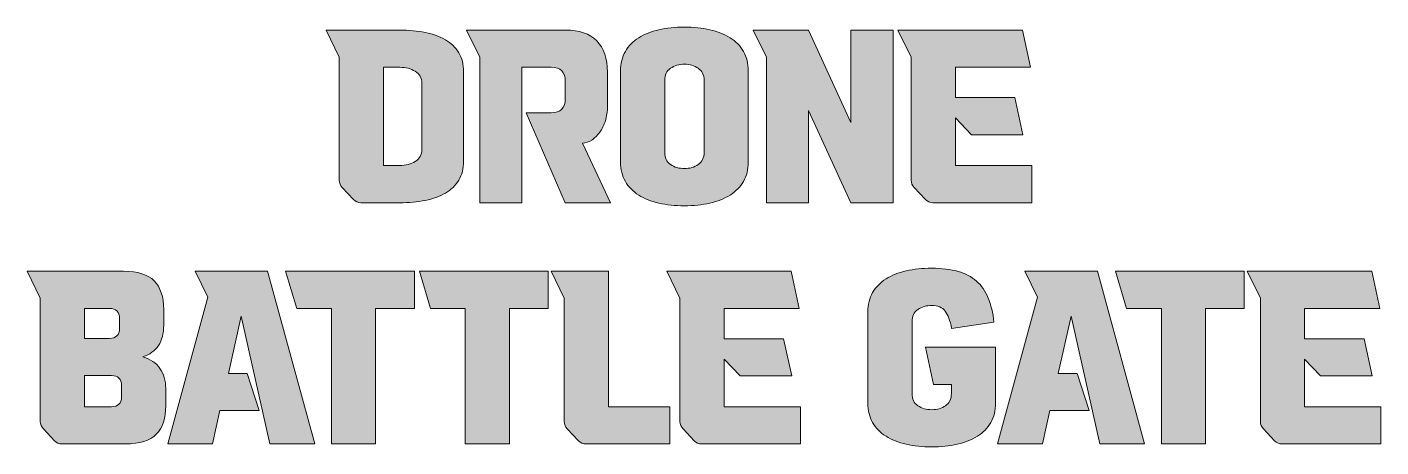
# Model space of a CAD drawing. Header units: millimetres. Extents: x 64.2 to 146.5, y -197.8 to -98.9.
# Drawn here: x 64.2 to 146.5, y -197.8 to -172.3 of the extents above; entities that cross this region are included whole.
import ezdxf

# ---------------------------------------------------------------- set-up
doc = ezdxf.new("R2010")
doc.units = ezdxf.units.MM
doc.header["$MEASUREMENT"] = 0
doc.layers.add('Layer 1', color=7, linetype='Continuous', lineweight=0)

# ---------------------------------------------------------------- blocks, each defined once
blk = doc.blocks.new('Block_1')
at = {"layer": 'Layer 1', "true_color": 0x858a8e, "transparency": 33554687}
h = blk.add_hatch(color=252, dxfattribs=at)
h.dxf.hatch_style = 2
edge = h.paths.add_edge_path()
edge.add_spline(control_points=[(85.862, -174.781), (85.862, -174.781), (85.862, -180.749), (85.862, -180.749), (85.862, -180.749), (86.851, -180.749), (86.851, -180.749), (87.217, -180.749), (87.532, -180.668), (87.797, -180.505), (88.061, -180.342), (88.193, -180.098), (88.193, -179.772), (88.193, -179.772), (88.193, -175.757), (88.193, -175.757), (88.193, -175.432), (88.061, -175.188), (87.797, -175.025), (87.532, -174.863), (87.217, -174.781), (86.851, -174.781), (86.851, -174.781), (85.862, -174.781), (85.862, -174.781)], knot_values=[0, 0, 0, 0, 1, 1, 1, 2, 2, 2, 3, 3, 3, 4, 4, 4, 5, 5, 5, 6, 6, 6, 7, 7, 7, 8, 8, 8, 8], degree=3, periodic=0)
edge = h.paths.add_edge_path()
edge.add_spline(control_points=[(86.851, -172.524), (87.412, -172.524), (87.929, -172.571), (88.401, -172.664), (88.872, -172.758), (89.281, -172.906), (89.627, -173.109), (89.973, -173.313), (90.243, -173.575), (90.439, -173.897), (90.634, -174.218), (90.731, -174.606), (90.731, -175.062), (90.731, -175.062), (90.731, -180.468), (90.731, -180.468), (90.731, -180.924), (90.634, -181.312), (90.439, -181.633), (90.243, -181.955), (89.973, -182.217), (89.627, -182.421), (89.281, -182.624), (88.872, -182.772), (88.401, -182.866), (87.929, -182.959), (87.412, -183.006), (86.851, -183.006), (86.851, -183.006), (84.496, -183.006), (84.496, -183.006), (84.317, -183.006), (84.166, -182.941), (84.044, -182.811), (84.044, -182.811), (83.361, -182.091), (83.361, -182.091), (83.239, -181.961), (83.178, -181.81), (83.178, -181.639), (83.178, -181.639), (83.178, -174.159), (83.178, -174.159), (83.178, -174.159), (82.372, -172.524), (82.372, -172.524), (82.372, -172.524), (86.851, -172.524), (86.851, -172.524)], knot_values=[0, 0, 0, 0, 1, 1, 1, 2, 2, 2, 3, 3, 3, 4, 4, 4, 5, 5, 5, 6, 6, 6, 7, 7, 7, 8, 8, 8, 9, 9, 9, 10, 10, 10, 11, 11, 11, 12, 12, 12, 13, 13, 13, 14, 14, 14, 15, 15, 15, 16, 16, 16, 16], degree=3, periodic=0)
h = blk.add_hatch(color=252, dxfattribs=at)
h.dxf.hatch_style = 2
edge = h.paths.add_edge_path()
edge.add_spline(control_points=[(91.708, -183.006), (91.708, -183.006), (91.708, -174.159), (91.708, -174.159), (91.708, -174.159), (90.902, -172.524), (90.902, -172.524), (90.902, -172.524), (96.906, -172.524), (96.906, -172.524), (97.752, -172.524), (98.391, -172.741), (98.822, -173.176), (99.253, -173.612), (99.469, -174.248), (99.469, -175.086), (99.469, -175.086), (99.469, -177.161), (99.469, -177.161), (99.469, -177.47), (99.426, -177.759), (99.341, -178.027), (99.255, -178.296), (99.141, -178.53), (98.999, -178.729), (98.857, -178.928), (98.694, -179.087), (98.511, -179.205), (98.328, -179.323), (98.139, -179.382), (97.944, -179.382), (97.944, -179.382), (99.652, -183.006), (99.652, -183.006), (99.652, -183.006), (96.906, -183.006), (96.906, -183.006), (96.906, -183.006), (94.527, -177.539), (94.527, -177.539), (94.527, -177.539), (96.052, -177.539), (96.052, -177.539), (96.621, -177.539), (96.906, -177.256), (96.906, -176.689), (96.906, -176.689), (96.906, -175.632), (96.906, -175.632), (96.906, -175.065), (96.621, -174.781), (96.052, -174.781), (96.052, -174.781), (94.27, -174.781), (94.27, -174.781), (94.27, -174.781), (94.27, -183.006), (94.27, -183.006), (94.27, -183.006), (91.708, -183.006), (91.708, -183.006)], knot_values=[0, 0, 0, 0, 1, 1, 1, 2, 2, 2, 3, 3, 3, 4, 4, 4, 5, 5, 5, 6, 6, 6, 7, 7, 7, 8, 8, 8, 9, 9, 9, 10, 10, 10, 11, 11, 11, 12, 12, 12, 13, 13, 13, 14, 14, 14, 15, 15, 15, 16, 16, 16, 17, 17, 17, 18, 18, 18, 19, 19, 19, 20, 20, 20, 20], degree=3, periodic=0)
h = blk.add_hatch(color=252, dxfattribs=at)
h.dxf.hatch_style = 2
edge = h.paths.add_edge_path()
edge.add_spline(control_points=[(102.947, -179.955), (102.947, -180.281), (103.064, -180.525), (103.301, -180.688), (103.536, -180.851), (103.817, -180.932), (104.143, -180.932), (104.468, -180.932), (104.749, -180.851), (104.985, -180.688), (105.221, -180.525), (105.339, -180.281), (105.339, -179.955), (105.339, -179.955), (105.339, -175.574), (105.339, -175.574), (105.339, -175.249), (105.221, -175.005), (104.985, -174.842), (104.749, -174.68), (104.468, -174.598), (104.143, -174.598), (103.817, -174.598), (103.536, -174.68), (103.301, -174.842), (103.064, -175.005), (102.947, -175.249), (102.947, -175.574), (102.947, -175.574), (102.947, -179.955), (102.947, -179.955)], knot_values=[0, 0, 0, 0, 1, 1, 1, 2, 2, 2, 3, 3, 3, 4, 4, 4, 5, 5, 5, 6, 6, 6, 7, 7, 7, 8, 8, 8, 9, 9, 9, 10, 10, 10, 10], degree=3, periodic=0)
edge = h.paths.add_edge_path()
edge.add_spline(control_points=[(100.262, -175.001), (100.262, -174.546), (100.36, -174.151), (100.555, -173.817), (100.75, -173.484), (101.021, -173.207), (101.366, -172.987), (101.712, -172.768), (102.121, -172.605), (102.593, -172.499), (103.064, -172.394), (103.581, -172.341), (104.143, -172.341), (104.704, -172.341), (105.221, -172.394), (105.692, -172.499), (106.164, -172.605), (106.573, -172.768), (106.919, -172.987), (107.265, -173.207), (107.535, -173.484), (107.73, -173.817), (107.926, -174.151), (108.023, -174.546), (108.023, -175.001), (108.023, -175.001), (108.023, -180.529), (108.023, -180.529), (108.023, -180.985), (107.926, -181.379), (107.73, -181.713), (107.535, -182.046), (107.265, -182.323), (106.919, -182.543), (106.573, -182.762), (106.164, -182.925), (105.692, -183.031), (105.221, -183.136), (104.704, -183.189), (104.143, -183.189), (103.581, -183.189), (103.064, -183.136), (102.593, -183.031), (102.121, -182.925), (101.712, -182.762), (101.366, -182.543), (101.021, -182.323), (100.75, -182.046), (100.555, -181.713), (100.36, -181.379), (100.262, -180.985), (100.262, -180.529), (100.262, -180.529), (100.262, -175.001), (100.262, -175.001)], knot_values=[0, 0, 0, 0, 1, 1, 1, 2, 2, 2, 3, 3, 3, 4, 4, 4, 5, 5, 5, 6, 6, 6, 7, 7, 7, 8, 8, 8, 9, 9, 9, 10, 10, 10, 11, 11, 11, 12, 12, 12, 13, 13, 13, 14, 14, 14, 15, 15, 15, 16, 16, 16, 17, 17, 17, 18, 18, 18, 18], degree=3, periodic=0)
h = blk.add_hatch(color=252, dxfattribs=at)
h.dxf.hatch_style = 2
edge = h.paths.add_edge_path()
edge.add_spline(control_points=[(111.684, -177.405), (111.684, -177.405), (111.684, -183.006), (111.684, -183.006), (111.684, -183.006), (109.121, -183.006), (109.121, -183.006), (109.121, -183.006), (109.121, -174.159), (109.121, -174.159), (109.121, -174.159), (108.316, -172.524), (108.316, -172.524), (108.316, -172.524), (111.684, -172.524), (111.684, -172.524), (111.684, -172.524), (114.259, -178.125), (114.259, -178.125), (114.259, -178.125), (114.259, -172.524), (114.259, -172.524), (114.259, -172.524), (116.822, -172.524), (116.822, -172.524), (116.822, -172.524), (116.822, -183.006), (116.822, -183.006), (116.822, -183.006), (114.259, -183.006), (114.259, -183.006), (114.259, -183.006), (111.684, -177.405), (111.684, -177.405)], knot_values=[0, 0, 0, 0, 1, 1, 1, 2, 2, 2, 3, 3, 3, 4, 4, 4, 5, 5, 5, 6, 6, 6, 7, 7, 7, 8, 8, 8, 9, 9, 9, 10, 10, 10, 11, 11, 11, 11], degree=3, periodic=0)
h = blk.add_hatch(color=252, dxfattribs=at)
h.dxf.hatch_style = 2
edge = h.paths.add_edge_path()
edge.add_spline(control_points=[(125.242, -180.749), (125.242, -180.749), (125.242, -183.006), (125.242, -183.006), (125.242, -183.006), (119.238, -183.006), (119.238, -183.006), (119.059, -183.006), (118.909, -182.941), (118.786, -182.811), (118.786, -182.811), (118.103, -182.091), (118.103, -182.091), (117.981, -181.961), (117.92, -181.81), (117.92, -181.639), (117.92, -181.639), (117.92, -174.159), (117.92, -174.159), (117.92, -174.159), (117.115, -172.524), (117.115, -172.524), (117.115, -172.524), (124.681, -172.524), (124.681, -172.524), (124.681, -172.524), (125.169, -174.781), (125.169, -174.781), (125.169, -174.781), (120.605, -174.781), (120.605, -174.781), (120.605, -174.781), (120.605, -176.624), (120.605, -176.624), (120.605, -176.624), (124.217, -176.624), (124.217, -176.624), (124.217, -176.624), (124.705, -178.882), (124.705, -178.882), (124.705, -178.882), (121.581, -178.882), (121.581, -178.882), (121.581, -178.882), (120.605, -177.856), (120.605, -177.856), (120.605, -177.856), (120.605, -180.749), (120.605, -180.749), (120.605, -180.749), (125.242, -180.749), (125.242, -180.749)], knot_values=[0, 0, 0, 0, 1, 1, 1, 2, 2, 2, 3, 3, 3, 4, 4, 4, 5, 5, 5, 6, 6, 6, 7, 7, 7, 8, 8, 8, 9, 9, 9, 10, 10, 10, 11, 11, 11, 12, 12, 12, 13, 13, 13, 14, 14, 14, 15, 15, 15, 16, 16, 16, 17, 17, 17, 17], degree=3, periodic=0)
h = blk.add_hatch(color=252, dxfattribs=at)
h.dxf.hatch_style = 2
edge = h.paths.add_edge_path()
edge.add_spline(control_points=[(69.339, -195.392), (69.746, -195.392), (69.95, -195.189), (69.95, -194.782), (69.95, -194.782), (69.95, -194.111), (69.95, -194.111), (69.95, -193.705), (69.746, -193.501), (69.339, -193.501), (69.339, -193.501), (67.704, -193.501), (67.704, -193.501), (67.704, -193.501), (67.704, -195.392), (67.704, -195.392), (67.704, -195.392), (69.339, -195.392), (69.339, -195.392)], knot_values=[0, 0, 0, 0, 1, 1, 1, 2, 2, 2, 3, 3, 3, 4, 4, 4, 5, 5, 5, 6, 6, 6, 6], degree=3, periodic=0)
edge = h.paths.add_edge_path()
edge.add_spline(control_points=[(67.704, -191.243), (67.704, -191.243), (69.217, -191.243), (69.217, -191.243), (69.624, -191.243), (69.828, -191.04), (69.828, -190.633), (69.828, -190.633), (69.828, -190.035), (69.828, -190.035), (69.828, -189.629), (69.624, -189.425), (69.217, -189.425), (69.217, -189.425), (67.704, -189.425), (67.704, -189.425), (67.704, -189.425), (67.704, -191.243), (67.704, -191.243)], knot_values=[0, 0, 0, 0, 1, 1, 1, 2, 2, 2, 3, 3, 3, 4, 4, 4, 5, 5, 5, 6, 6, 6, 6], degree=3, periodic=0)
edge = h.paths.add_edge_path()
edge.add_spline(control_points=[(72.512, -190.45), (72.512, -190.938), (72.406, -191.345), (72.195, -191.671), (71.983, -191.996), (71.67, -192.228), (71.255, -192.366), (71.711, -192.504), (72.055, -192.738), (72.287, -193.068), (72.518, -193.397), (72.634, -193.806), (72.634, -194.294), (72.634, -194.294), (72.634, -195.332), (72.634, -195.332), (72.634, -196.096), (72.443, -196.674), (72.061, -197.064), (71.678, -197.455), (71.056, -197.65), (70.194, -197.65), (70.194, -197.65), (66.337, -197.65), (66.337, -197.65), (66.158, -197.65), (66.008, -197.585), (65.886, -197.455), (65.886, -197.455), (65.202, -196.735), (65.202, -196.735), (65.08, -196.605), (65.019, -196.454), (65.019, -196.283), (65.019, -196.283), (65.019, -188.803), (65.019, -188.803), (65.019, -188.803), (64.214, -187.167), (64.214, -187.167), (64.214, -187.167), (70.072, -187.167), (70.072, -187.167), (70.934, -187.167), (71.556, -187.363), (71.939, -187.753), (72.321, -188.144), (72.512, -188.721), (72.512, -189.486), (72.512, -189.486), (72.512, -190.45), (72.512, -190.45)], knot_values=[0, 0, 0, 0, 1, 1, 1, 2, 2, 2, 3, 3, 3, 4, 4, 4, 5, 5, 5, 6, 6, 6, 7, 7, 7, 8, 8, 8, 9, 9, 9, 10, 10, 10, 11, 11, 11, 12, 12, 12, 13, 13, 13, 14, 14, 14, 15, 15, 15, 16, 16, 16, 17, 17, 17, 17], degree=3, periodic=0)
h = blk.add_hatch(color=252, dxfattribs=at)
h.dxf.hatch_style = 2
edge = h.paths.add_edge_path()
edge.add_spline(control_points=[(77.223, -189.889), (77.223, -189.889), (76.442, -193.367), (76.442, -193.367), (76.442, -193.367), (77.589, -193.367), (77.589, -193.367), (77.589, -193.367), (78.321, -195.624), (78.321, -195.624), (78.321, -195.624), (75.929, -195.624), (75.929, -195.624), (75.929, -195.624), (75.478, -197.65), (75.478, -197.65), (75.478, -197.65), (72.756, -197.65), (72.756, -197.65), (72.756, -197.65), (75.185, -188.742), (75.185, -188.742), (75.185, -188.742), (74.416, -187.167), (74.416, -187.167), (74.416, -187.167), (78.821, -187.167), (78.821, -187.167), (78.821, -187.167), (81.689, -197.65), (81.689, -197.65), (81.689, -197.65), (78.968, -197.65), (78.968, -197.65), (78.968, -197.65), (77.223, -189.889), (77.223, -189.889)], knot_values=[0, 0, 0, 0, 1, 1, 1, 2, 2, 2, 3, 3, 3, 4, 4, 4, 5, 5, 5, 6, 6, 6, 7, 7, 7, 8, 8, 8, 9, 9, 9, 10, 10, 10, 11, 11, 11, 12, 12, 12, 12], degree=3, periodic=0)
h = blk.add_hatch(color=252, dxfattribs=at)
h.dxf.hatch_style = 2
edge = h.paths.add_edge_path()
edge.add_spline(control_points=[(79.92, -187.167), (79.92, -187.167), (87.742, -187.167), (87.742, -187.167), (87.742, -187.167), (87.742, -189.425), (87.742, -189.425), (87.742, -189.425), (85.387, -189.425), (85.387, -189.425), (85.387, -189.425), (85.387, -197.65), (85.387, -197.65), (85.387, -197.65), (82.702, -197.65), (82.702, -197.65), (82.702, -197.65), (82.702, -189.425), (82.702, -189.425), (82.702, -189.425), (80.591, -189.425), (80.591, -189.425), (80.591, -189.425), (79.92, -187.167), (79.92, -187.167)], knot_values=[0, 0, 0, 0, 1, 1, 1, 2, 2, 2, 3, 3, 3, 4, 4, 4, 5, 5, 5, 6, 6, 6, 7, 7, 7, 8, 8, 8, 8], degree=3, periodic=0)
h = blk.add_hatch(color=252, dxfattribs=at)
h.dxf.hatch_style = 2
edge = h.paths.add_edge_path()
edge.add_spline(control_points=[(88.047, -187.167), (88.047, -187.167), (95.869, -187.167), (95.869, -187.167), (95.869, -187.167), (95.869, -189.425), (95.869, -189.425), (95.869, -189.425), (93.514, -189.425), (93.514, -189.425), (93.514, -189.425), (93.514, -197.65), (93.514, -197.65), (93.514, -197.65), (90.829, -197.65), (90.829, -197.65), (90.829, -197.65), (90.829, -189.425), (90.829, -189.425), (90.829, -189.425), (88.718, -189.425), (88.718, -189.425), (88.718, -189.425), (88.047, -187.167), (88.047, -187.167)], knot_values=[0, 0, 0, 0, 1, 1, 1, 2, 2, 2, 3, 3, 3, 4, 4, 4, 5, 5, 5, 6, 6, 6, 7, 7, 7, 8, 8, 8, 8], degree=3, periodic=0)
h = blk.add_hatch(color=252, dxfattribs=at)
h.dxf.hatch_style = 2
edge = h.paths.add_edge_path()
edge.add_spline(control_points=[(103.264, -197.65), (103.264, -197.65), (98.163, -197.65), (98.163, -197.65), (97.984, -197.65), (97.834, -197.585), (97.712, -197.455), (97.712, -197.455), (97.029, -196.735), (97.029, -196.735), (96.907, -196.605), (96.845, -196.454), (96.845, -196.283), (96.845, -196.283), (96.845, -188.803), (96.845, -188.803), (96.845, -188.803), (96.04, -187.167), (96.04, -187.167), (96.04, -187.167), (99.53, -187.167), (99.53, -187.167), (99.53, -187.167), (99.53, -195.392), (99.53, -195.392), (99.53, -195.392), (103.264, -195.392), (103.264, -195.392), (103.264, -195.392), (103.264, -197.65), (103.264, -197.65)], knot_values=[0, 0, 0, 0, 1, 1, 1, 2, 2, 2, 3, 3, 3, 4, 4, 4, 5, 5, 5, 6, 6, 6, 7, 7, 7, 8, 8, 8, 9, 9, 9, 10, 10, 10, 10], degree=3, periodic=0)
h = blk.add_hatch(color=252, dxfattribs=at)
h.dxf.hatch_style = 2
edge = h.paths.add_edge_path()
edge.add_spline(control_points=[(111.196, -195.392), (111.196, -195.392), (111.196, -197.65), (111.196, -197.65), (111.196, -197.65), (105.192, -197.65), (105.192, -197.65), (105.013, -197.65), (104.863, -197.585), (104.741, -197.455), (104.741, -197.455), (104.057, -196.735), (104.057, -196.735), (103.935, -196.605), (103.874, -196.454), (103.874, -196.283), (103.874, -196.283), (103.874, -188.803), (103.874, -188.803), (103.874, -188.803), (103.069, -187.167), (103.069, -187.167), (103.069, -187.167), (110.635, -187.167), (110.635, -187.167), (110.635, -187.167), (111.123, -189.425), (111.123, -189.425), (111.123, -189.425), (106.559, -189.425), (106.559, -189.425), (106.559, -189.425), (106.559, -191.268), (106.559, -191.268), (106.559, -191.268), (110.171, -191.268), (110.171, -191.268), (110.171, -191.268), (110.659, -193.525), (110.659, -193.525), (110.659, -193.525), (107.535, -193.525), (107.535, -193.525), (107.535, -193.525), (106.559, -192.5), (106.559, -192.5), (106.559, -192.5), (106.559, -195.392), (106.559, -195.392), (106.559, -195.392), (111.196, -195.392), (111.196, -195.392)], knot_values=[0, 0, 0, 0, 1, 1, 1, 2, 2, 2, 3, 3, 3, 4, 4, 4, 5, 5, 5, 6, 6, 6, 7, 7, 7, 8, 8, 8, 9, 9, 9, 10, 10, 10, 11, 11, 11, 12, 12, 12, 13, 13, 13, 14, 14, 14, 15, 15, 15, 16, 16, 16, 17, 17, 17, 17], degree=3, periodic=0)
h = blk.add_hatch(color=252, dxfattribs=at)
h.dxf.hatch_style = 2
edge = h.paths.add_edge_path()
edge.add_spline(control_points=[(123.046, -191.78), (123.046, -191.78), (123.046, -195.173), (123.046, -195.173), (123.046, -195.629), (122.948, -196.023), (122.752, -196.357), (122.557, -196.69), (122.287, -196.967), (121.941, -197.186), (121.595, -197.406), (121.186, -197.569), (120.715, -197.675), (120.243, -197.78), (119.726, -197.833), (119.165, -197.833), (118.604, -197.833), (118.087, -197.78), (117.615, -197.675), (117.143, -197.569), (116.734, -197.406), (116.389, -197.186), (116.043, -196.967), (115.772, -196.69), (115.577, -196.357), (115.382, -196.023), (115.284, -195.629), (115.284, -195.173), (115.284, -195.173), (115.284, -189.645), (115.284, -189.645), (115.284, -189.189), (115.382, -188.795), (115.577, -188.461), (115.772, -188.128), (116.043, -187.851), (116.389, -187.631), (116.734, -187.412), (117.143, -187.249), (117.615, -187.143), (118.087, -187.037), (118.604, -186.984), (119.165, -186.984), (119.783, -186.984), (120.316, -187.048), (120.763, -187.174), (121.211, -187.3), (121.585, -187.497), (121.886, -187.765), (122.187, -188.034), (122.423, -188.376), (122.594, -188.791), (122.765, -189.205), (122.883, -189.698), (122.948, -190.267), (122.948, -190.267), (120.373, -190.633), (120.373, -190.633), (120.283, -190.169), (120.153, -189.822), (119.983, -189.59), (119.812, -189.358), (119.539, -189.242), (119.165, -189.242), (118.839, -189.242), (118.559, -189.324), (118.323, -189.486), (118.087, -189.649), (117.969, -189.893), (117.969, -190.218), (117.969, -190.218), (117.969, -194.599), (117.969, -194.599), (117.969, -194.925), (118.087, -195.169), (118.323, -195.332), (118.559, -195.494), (118.839, -195.575), (119.165, -195.575), (119.49, -195.575), (119.771, -195.494), (120.007, -195.332), (120.243, -195.169), (120.361, -194.925), (120.361, -194.599), (120.361, -194.599), (120.361, -194.038), (120.361, -194.038), (120.361, -194.038), (119.275, -194.038), (119.275, -194.038), (119.275, -194.038), (118.787, -191.78), (118.787, -191.78), (118.787, -191.78), (123.046, -191.78), (123.046, -191.78)], knot_values=[0, 0, 0, 0, 1, 1, 1, 2, 2, 2, 3, 3, 3, 4, 4, 4, 5, 5, 5, 6, 6, 6, 7, 7, 7, 8, 8, 8, 9, 9, 9, 10, 10, 10, 11, 11, 11, 12, 12, 12, 13, 13, 13, 14, 14, 14, 15, 15, 15, 16, 16, 16, 17, 17, 17, 18, 18, 18, 19, 19, 19, 20, 20, 20, 21, 21, 21, 22, 22, 22, 23, 23, 23, 24, 24, 24, 25, 25, 25, 26, 26, 26, 27, 27, 27, 28, 28, 28, 29, 29, 29, 30, 30, 30, 31, 31, 31, 32, 32, 32, 32], degree=3, periodic=0)
h = blk.add_hatch(color=252, dxfattribs=at)
h.dxf.hatch_style = 2
edge = h.paths.add_edge_path()
edge.add_spline(control_points=[(127.634, -189.889), (127.634, -189.889), (126.853, -193.367), (126.853, -193.367), (126.853, -193.367), (128, -193.367), (128, -193.367), (128, -193.367), (128.732, -195.624), (128.732, -195.624), (128.732, -195.624), (126.34, -195.624), (126.34, -195.624), (126.34, -195.624), (125.889, -197.65), (125.889, -197.65), (125.889, -197.65), (123.167, -197.65), (123.167, -197.65), (123.167, -197.65), (125.596, -188.742), (125.596, -188.742), (125.596, -188.742), (124.827, -187.167), (124.827, -187.167), (124.827, -187.167), (129.232, -187.167), (129.232, -187.167), (129.232, -187.167), (132.1, -197.65), (132.1, -197.65), (132.1, -197.65), (129.379, -197.65), (129.379, -197.65), (129.379, -197.65), (127.634, -189.889), (127.634, -189.889)], knot_values=[0, 0, 0, 0, 1, 1, 1, 2, 2, 2, 3, 3, 3, 4, 4, 4, 5, 5, 5, 6, 6, 6, 7, 7, 7, 8, 8, 8, 9, 9, 9, 10, 10, 10, 11, 11, 11, 12, 12, 12, 12], degree=3, periodic=0)
h = blk.add_hatch(color=252, dxfattribs=at)
h.dxf.hatch_style = 2
edge = h.paths.add_edge_path()
edge.add_spline(control_points=[(130.331, -187.167), (130.331, -187.167), (138.153, -187.167), (138.153, -187.167), (138.153, -187.167), (138.153, -189.425), (138.153, -189.425), (138.153, -189.425), (135.798, -189.425), (135.798, -189.425), (135.798, -189.425), (135.798, -197.65), (135.798, -197.65), (135.798, -197.65), (133.113, -197.65), (133.113, -197.65), (133.113, -197.65), (133.113, -189.425), (133.113, -189.425), (133.113, -189.425), (131.002, -189.425), (131.002, -189.425), (131.002, -189.425), (130.331, -187.167), (130.331, -187.167)], knot_values=[0, 0, 0, 0, 1, 1, 1, 2, 2, 2, 3, 3, 3, 4, 4, 4, 5, 5, 5, 6, 6, 6, 7, 7, 7, 8, 8, 8, 8], degree=3, periodic=0)
h = blk.add_hatch(color=252, dxfattribs=at)
h.dxf.hatch_style = 2
edge = h.paths.add_edge_path()
edge.add_spline(control_points=[(146.451, -195.392), (146.451, -195.392), (146.451, -197.65), (146.451, -197.65), (146.451, -197.65), (140.447, -197.65), (140.447, -197.65), (140.268, -197.65), (140.118, -197.585), (139.996, -197.455), (139.996, -197.455), (139.312, -196.735), (139.312, -196.735), (139.19, -196.605), (139.129, -196.454), (139.129, -196.283), (139.129, -196.283), (139.129, -188.803), (139.129, -188.803), (139.129, -188.803), (138.324, -187.167), (138.324, -187.167), (138.324, -187.167), (145.89, -187.167), (145.89, -187.167), (145.89, -187.167), (146.378, -189.425), (146.378, -189.425), (146.378, -189.425), (141.814, -189.425), (141.814, -189.425), (141.814, -189.425), (141.814, -191.268), (141.814, -191.268), (141.814, -191.268), (145.426, -191.268), (145.426, -191.268), (145.426, -191.268), (145.914, -193.525), (145.914, -193.525), (145.914, -193.525), (142.79, -193.525), (142.79, -193.525), (142.79, -193.525), (141.814, -192.5), (141.814, -192.5), (141.814, -192.5), (141.814, -195.392), (141.814, -195.392), (141.814, -195.392), (146.451, -195.392), (146.451, -195.392)], knot_values=[0, 0, 0, 0, 1, 1, 1, 2, 2, 2, 3, 3, 3, 4, 4, 4, 5, 5, 5, 6, 6, 6, 7, 7, 7, 8, 8, 8, 9, 9, 9, 10, 10, 10, 11, 11, 11, 12, 12, 12, 13, 13, 13, 14, 14, 14, 15, 15, 15, 16, 16, 16, 17, 17, 17, 17], degree=3, periodic=0)
at = {"layer": 'Layer 1'}
for points, knots in [([(86.851, -172.524), (87.412, -172.524), (87.929, -172.571), (88.401, -172.664), (88.872, -172.758), (89.281, -172.906), (89.627, -173.109), (89.973, -173.313), (90.243, -173.575), (90.439, -173.897), (90.634, -174.218), (90.731, -174.606), (90.731, -175.062), (90.731, -175.062), (90.731, -180.468), (90.731, -180.468), (90.731, -180.924), (90.634, -181.312), (90.439, -181.633), (90.243, -181.955), (89.973, -182.217), (89.627, -182.421), (89.281, -182.624), (88.872, -182.772), (88.401, -182.866), (87.929, -182.959), (87.412, -183.006), (86.851, -183.006), (86.851, -183.006), (84.496, -183.006), (84.496, -183.006), (84.317, -183.006), (84.166, -182.941), (84.044, -182.811), (84.044, -182.811), (83.361, -182.091), (83.361, -182.091), (83.239, -181.961), (83.178, -181.81), (83.178, -181.639), (83.178, -181.639), (83.178, -174.159), (83.178, -174.159), (83.178, -174.159), (82.372, -172.524), (82.372, -172.524), (82.372, -172.524), (86.851, -172.524), (86.851, -172.524)], [0, 0, 0, 0, 1, 1, 1, 2, 2, 2, 3, 3, 3, 4, 4, 4, 5, 5, 5, 6, 6, 6, 7, 7, 7, 8, 8, 8, 9, 9, 9, 10, 10, 10, 11, 11, 11, 12, 12, 12, 13, 13, 13, 14, 14, 14, 15, 15, 15, 16, 16, 16, 16]), ([(91.708, -183.006), (91.708, -183.006), (91.708, -174.159), (91.708, -174.159), (91.708, -174.159), (90.902, -172.524), (90.902, -172.524), (90.902, -172.524), (96.906, -172.524), (96.906, -172.524), (97.752, -172.524), (98.391, -172.741), (98.822, -173.176), (99.253, -173.612), (99.469, -174.248), (99.469, -175.086), (99.469, -175.086), (99.469, -177.161), (99.469, -177.161), (99.469, -177.47), (99.426, -177.759), (99.341, -178.027), (99.255, -178.296), (99.141, -178.53), (98.999, -178.729), (98.857, -178.928), (98.694, -179.087), (98.511, -179.205), (98.328, -179.323), (98.139, -179.382), (97.944, -179.382), (97.944, -179.382), (99.652, -183.006), (99.652, -183.006), (99.652, -183.006), (96.906, -183.006), (96.906, -183.006), (96.906, -183.006), (94.527, -177.539), (94.527, -177.539), (94.527, -177.539), (96.052, -177.539), (96.052, -177.539), (96.621, -177.539), (96.906, -177.256), (96.906, -176.689), (96.906, -176.689), (96.906, -175.632), (96.906, -175.632), (96.906, -175.065), (96.621, -174.781), (96.052, -174.781), (96.052, -174.781), (94.27, -174.781), (94.27, -174.781), (94.27, -174.781), (94.27, -183.006), (94.27, -183.006), (94.27, -183.006), (91.708, -183.006), (91.708, -183.006)], [0, 0, 0, 0, 1, 1, 1, 2, 2, 2, 3, 3, 3, 4, 4, 4, 5, 5, 5, 6, 6, 6, 7, 7, 7, 8, 8, 8, 9, 9, 9, 10, 10, 10, 11, 11, 11, 12, 12, 12, 13, 13, 13, 14, 14, 14, 15, 15, 15, 16, 16, 16, 17, 17, 17, 18, 18, 18, 19, 19, 19, 20, 20, 20, 20]), ([(100.262, -175.001), (100.262, -174.546), (100.36, -174.151), (100.555, -173.817), (100.75, -173.484), (101.021, -173.207), (101.366, -172.987), (101.712, -172.768), (102.121, -172.605), (102.593, -172.499), (103.064, -172.394), (103.581, -172.341), (104.143, -172.341), (104.704, -172.341), (105.221, -172.394), (105.692, -172.499), (106.164, -172.605), (106.573, -172.768), (106.919, -172.987), (107.265, -173.207), (107.535, -173.484), (107.73, -173.817), (107.926, -174.151), (108.023, -174.546), (108.023, -175.001), (108.023, -175.001), (108.023, -180.529), (108.023, -180.529), (108.023, -180.985), (107.926, -181.379), (107.73, -181.713), (107.535, -182.046), (107.265, -182.323), (106.919, -182.543), (106.573, -182.762), (106.164, -182.925), (105.692, -183.031), (105.221, -183.136), (104.704, -183.189), (104.143, -183.189), (103.581, -183.189), (103.064, -183.136), (102.593, -183.031), (102.121, -182.925), (101.712, -182.762), (101.366, -182.543), (101.021, -182.323), (100.75, -182.046), (100.555, -181.713), (100.36, -181.379), (100.262, -180.985), (100.262, -180.529), (100.262, -180.529), (100.262, -175.001), (100.262, -175.001)], [0, 0, 0, 0, 1, 1, 1, 2, 2, 2, 3, 3, 3, 4, 4, 4, 5, 5, 5, 6, 6, 6, 7, 7, 7, 8, 8, 8, 9, 9, 9, 10, 10, 10, 11, 11, 11, 12, 12, 12, 13, 13, 13, 14, 14, 14, 15, 15, 15, 16, 16, 16, 17, 17, 17, 18, 18, 18, 18]), ([(111.684, -177.405), (111.684, -177.405), (111.684, -183.006), (111.684, -183.006), (111.684, -183.006), (109.121, -183.006), (109.121, -183.006), (109.121, -183.006), (109.121, -174.159), (109.121, -174.159), (109.121, -174.159), (108.316, -172.524), (108.316, -172.524), (108.316, -172.524), (111.684, -172.524), (111.684, -172.524), (111.684, -172.524), (114.259, -178.125), (114.259, -178.125), (114.259, -178.125), (114.259, -172.524), (114.259, -172.524), (114.259, -172.524), (116.822, -172.524), (116.822, -172.524), (116.822, -172.524), (116.822, -183.006), (116.822, -183.006), (116.822, -183.006), (114.259, -183.006), (114.259, -183.006), (114.259, -183.006), (111.684, -177.405), (111.684, -177.405)], [0, 0, 0, 0, 1, 1, 1, 2, 2, 2, 3, 3, 3, 4, 4, 4, 5, 5, 5, 6, 6, 6, 7, 7, 7, 8, 8, 8, 9, 9, 9, 10, 10, 10, 11, 11, 11, 11]), ([(125.242, -180.749), (125.242, -180.749), (125.242, -183.006), (125.242, -183.006), (125.242, -183.006), (119.238, -183.006), (119.238, -183.006), (119.059, -183.006), (118.909, -182.941), (118.786, -182.811), (118.786, -182.811), (118.103, -182.091), (118.103, -182.091), (117.981, -181.961), (117.92, -181.81), (117.92, -181.639), (117.92, -181.639), (117.92, -174.159), (117.92, -174.159), (117.92, -174.159), (117.115, -172.524), (117.115, -172.524), (117.115, -172.524), (124.681, -172.524), (124.681, -172.524), (124.681, -172.524), (125.169, -174.781), (125.169, -174.781), (125.169, -174.781), (120.605, -174.781), (120.605, -174.781), (120.605, -174.781), (120.605, -176.624), (120.605, -176.624), (120.605, -176.624), (124.217, -176.624), (124.217, -176.624), (124.217, -176.624), (124.705, -178.882), (124.705, -178.882), (124.705, -178.882), (121.581, -178.882), (121.581, -178.882), (121.581, -178.882), (120.605, -177.856), (120.605, -177.856), (120.605, -177.856), (120.605, -180.749), (120.605, -180.749), (120.605, -180.749), (125.242, -180.749), (125.242, -180.749)], [0, 0, 0, 0, 1, 1, 1, 2, 2, 2, 3, 3, 3, 4, 4, 4, 5, 5, 5, 6, 6, 6, 7, 7, 7, 8, 8, 8, 9, 9, 9, 10, 10, 10, 11, 11, 11, 12, 12, 12, 13, 13, 13, 14, 14, 14, 15, 15, 15, 16, 16, 16, 17, 17, 17, 17]), ([(85.862, -174.781), (85.862, -174.781), (85.862, -180.749), (85.862, -180.749), (85.862, -180.749), (86.851, -180.749), (86.851, -180.749), (87.217, -180.749), (87.532, -180.668), (87.797, -180.505), (88.061, -180.342), (88.193, -180.098), (88.193, -179.772), (88.193, -179.772), (88.193, -175.757), (88.193, -175.757), (88.193, -175.432), (88.061, -175.188), (87.797, -175.025), (87.532, -174.863), (87.217, -174.781), (86.851, -174.781), (86.851, -174.781), (85.862, -174.781), (85.862, -174.781)], [0, 0, 0, 0, 1, 1, 1, 2, 2, 2, 3, 3, 3, 4, 4, 4, 5, 5, 5, 6, 6, 6, 7, 7, 7, 8, 8, 8, 8]), ([(102.947, -179.955), (102.947, -180.281), (103.064, -180.525), (103.301, -180.688), (103.536, -180.851), (103.817, -180.932), (104.143, -180.932), (104.468, -180.932), (104.749, -180.851), (104.985, -180.688), (105.221, -180.525), (105.339, -180.281), (105.339, -179.955), (105.339, -179.955), (105.339, -175.574), (105.339, -175.574), (105.339, -175.249), (105.221, -175.005), (104.985, -174.842), (104.749, -174.68), (104.468, -174.598), (104.143, -174.598), (103.817, -174.598), (103.536, -174.68), (103.301, -174.842), (103.064, -175.005), (102.947, -175.249), (102.947, -175.574), (102.947, -175.574), (102.947, -179.955), (102.947, -179.955)], [0, 0, 0, 0, 1, 1, 1, 2, 2, 2, 3, 3, 3, 4, 4, 4, 5, 5, 5, 6, 6, 6, 7, 7, 7, 8, 8, 8, 9, 9, 9, 10, 10, 10, 10]), ([(72.512, -190.45), (72.512, -190.938), (72.406, -191.345), (72.195, -191.671), (71.983, -191.996), (71.67, -192.228), (71.255, -192.366), (71.711, -192.504), (72.055, -192.738), (72.287, -193.068), (72.518, -193.397), (72.634, -193.806), (72.634, -194.294), (72.634, -194.294), (72.634, -195.332), (72.634, -195.332), (72.634, -196.096), (72.443, -196.674), (72.061, -197.064), (71.678, -197.455), (71.056, -197.65), (70.194, -197.65), (70.194, -197.65), (66.337, -197.65), (66.337, -197.65), (66.158, -197.65), (66.008, -197.585), (65.886, -197.455), (65.886, -197.455), (65.202, -196.735), (65.202, -196.735), (65.08, -196.605), (65.019, -196.454), (65.019, -196.283), (65.019, -196.283), (65.019, -188.803), (65.019, -188.803), (65.019, -188.803), (64.214, -187.167), (64.214, -187.167), (64.214, -187.167), (70.072, -187.167), (70.072, -187.167), (70.934, -187.167), (71.556, -187.363), (71.939, -187.753), (72.321, -188.144), (72.512, -188.721), (72.512, -189.486), (72.512, -189.486), (72.512, -190.45), (72.512, -190.45)], [0, 0, 0, 0, 1, 1, 1, 2, 2, 2, 3, 3, 3, 4, 4, 4, 5, 5, 5, 6, 6, 6, 7, 7, 7, 8, 8, 8, 9, 9, 9, 10, 10, 10, 11, 11, 11, 12, 12, 12, 13, 13, 13, 14, 14, 14, 15, 15, 15, 16, 16, 16, 17, 17, 17, 17]), ([(77.223, -189.889), (77.223, -189.889), (76.442, -193.367), (76.442, -193.367), (76.442, -193.367), (77.589, -193.367), (77.589, -193.367), (77.589, -193.367), (78.321, -195.624), (78.321, -195.624), (78.321, -195.624), (75.929, -195.624), (75.929, -195.624), (75.929, -195.624), (75.478, -197.65), (75.478, -197.65), (75.478, -197.65), (72.756, -197.65), (72.756, -197.65), (72.756, -197.65), (75.185, -188.742), (75.185, -188.742), (75.185, -188.742), (74.416, -187.167), (74.416, -187.167), (74.416, -187.167), (78.821, -187.167), (78.821, -187.167), (78.821, -187.167), (81.689, -197.65), (81.689, -197.65), (81.689, -197.65), (78.968, -197.65), (78.968, -197.65), (78.968, -197.65), (77.223, -189.889), (77.223, -189.889)], [0, 0, 0, 0, 1, 1, 1, 2, 2, 2, 3, 3, 3, 4, 4, 4, 5, 5, 5, 6, 6, 6, 7, 7, 7, 8, 8, 8, 9, 9, 9, 10, 10, 10, 11, 11, 11, 12, 12, 12, 12]), ([(79.92, -187.167), (79.92, -187.167), (87.742, -187.167), (87.742, -187.167), (87.742, -187.167), (87.742, -189.425), (87.742, -189.425), (87.742, -189.425), (85.387, -189.425), (85.387, -189.425), (85.387, -189.425), (85.387, -197.65), (85.387, -197.65), (85.387, -197.65), (82.702, -197.65), (82.702, -197.65), (82.702, -197.65), (82.702, -189.425), (82.702, -189.425), (82.702, -189.425), (80.591, -189.425), (80.591, -189.425), (80.591, -189.425), (79.92, -187.167), (79.92, -187.167)], [0, 0, 0, 0, 1, 1, 1, 2, 2, 2, 3, 3, 3, 4, 4, 4, 5, 5, 5, 6, 6, 6, 7, 7, 7, 8, 8, 8, 8]), ([(88.047, -187.167), (88.047, -187.167), (95.869, -187.167), (95.869, -187.167), (95.869, -187.167), (95.869, -189.425), (95.869, -189.425), (95.869, -189.425), (93.514, -189.425), (93.514, -189.425), (93.514, -189.425), (93.514, -197.65), (93.514, -197.65), (93.514, -197.65), (90.829, -197.65), (90.829, -197.65), (90.829, -197.65), (90.829, -189.425), (90.829, -189.425), (90.829, -189.425), (88.718, -189.425), (88.718, -189.425), (88.718, -189.425), (88.047, -187.167), (88.047, -187.167)], [0, 0, 0, 0, 1, 1, 1, 2, 2, 2, 3, 3, 3, 4, 4, 4, 5, 5, 5, 6, 6, 6, 7, 7, 7, 8, 8, 8, 8]), ([(103.264, -197.65), (103.264, -197.65), (98.163, -197.65), (98.163, -197.65), (97.984, -197.65), (97.834, -197.585), (97.712, -197.455), (97.712, -197.455), (97.029, -196.735), (97.029, -196.735), (96.907, -196.605), (96.845, -196.454), (96.845, -196.283), (96.845, -196.283), (96.845, -188.803), (96.845, -188.803), (96.845, -188.803), (96.04, -187.167), (96.04, -187.167), (96.04, -187.167), (99.53, -187.167), (99.53, -187.167), (99.53, -187.167), (99.53, -195.392), (99.53, -195.392), (99.53, -195.392), (103.264, -195.392), (103.264, -195.392), (103.264, -195.392), (103.264, -197.65), (103.264, -197.65)], [0, 0, 0, 0, 1, 1, 1, 2, 2, 2, 3, 3, 3, 4, 4, 4, 5, 5, 5, 6, 6, 6, 7, 7, 7, 8, 8, 8, 9, 9, 9, 10, 10, 10, 10]), ([(111.196, -195.392), (111.196, -195.392), (111.196, -197.65), (111.196, -197.65), (111.196, -197.65), (105.192, -197.65), (105.192, -197.65), (105.013, -197.65), (104.863, -197.585), (104.741, -197.455), (104.741, -197.455), (104.057, -196.735), (104.057, -196.735), (103.935, -196.605), (103.874, -196.454), (103.874, -196.283), (103.874, -196.283), (103.874, -188.803), (103.874, -188.803), (103.874, -188.803), (103.069, -187.167), (103.069, -187.167), (103.069, -187.167), (110.635, -187.167), (110.635, -187.167), (110.635, -187.167), (111.123, -189.425), (111.123, -189.425), (111.123, -189.425), (106.559, -189.425), (106.559, -189.425), (106.559, -189.425), (106.559, -191.268), (106.559, -191.268), (106.559, -191.268), (110.171, -191.268), (110.171, -191.268), (110.171, -191.268), (110.659, -193.525), (110.659, -193.525), (110.659, -193.525), (107.535, -193.525), (107.535, -193.525), (107.535, -193.525), (106.559, -192.5), (106.559, -192.5), (106.559, -192.5), (106.559, -195.392), (106.559, -195.392), (106.559, -195.392), (111.196, -195.392), (111.196, -195.392)], [0, 0, 0, 0, 1, 1, 1, 2, 2, 2, 3, 3, 3, 4, 4, 4, 5, 5, 5, 6, 6, 6, 7, 7, 7, 8, 8, 8, 9, 9, 9, 10, 10, 10, 11, 11, 11, 12, 12, 12, 13, 13, 13, 14, 14, 14, 15, 15, 15, 16, 16, 16, 17, 17, 17, 17]), ([(123.046, -191.78), (123.046, -191.78), (123.046, -195.173), (123.046, -195.173), (123.046, -195.629), (122.948, -196.023), (122.752, -196.357), (122.557, -196.69), (122.287, -196.967), (121.941, -197.186), (121.595, -197.406), (121.186, -197.569), (120.715, -197.675), (120.243, -197.78), (119.726, -197.833), (119.165, -197.833), (118.604, -197.833), (118.087, -197.78), (117.615, -197.675), (117.143, -197.569), (116.734, -197.406), (116.389, -197.186), (116.043, -196.967), (115.772, -196.69), (115.577, -196.357), (115.382, -196.023), (115.284, -195.629), (115.284, -195.173), (115.284, -195.173), (115.284, -189.645), (115.284, -189.645), (115.284, -189.189), (115.382, -188.795), (115.577, -188.461), (115.772, -188.128), (116.043, -187.851), (116.389, -187.631), (116.734, -187.412), (117.143, -187.249), (117.615, -187.143), (118.087, -187.037), (118.604, -186.984), (119.165, -186.984), (119.783, -186.984), (120.316, -187.048), (120.763, -187.174), (121.211, -187.3), (121.585, -187.497), (121.886, -187.765), (122.187, -188.034), (122.423, -188.376), (122.594, -188.791), (122.765, -189.205), (122.883, -189.698), (122.948, -190.267), (122.948, -190.267), (120.373, -190.633), (120.373, -190.633), (120.283, -190.169), (120.153, -189.822), (119.983, -189.59), (119.812, -189.358), (119.539, -189.242), (119.165, -189.242), (118.839, -189.242), (118.559, -189.324), (118.323, -189.486), (118.087, -189.649), (117.969, -189.893), (117.969, -190.218), (117.969, -190.218), (117.969, -194.599), (117.969, -194.599), (117.969, -194.925), (118.087, -195.169), (118.323, -195.332), (118.559, -195.494), (118.839, -195.575), (119.165, -195.575), (119.49, -195.575), (119.771, -195.494), (120.007, -195.332), (120.243, -195.169), (120.361, -194.925), (120.361, -194.599), (120.361, -194.599), (120.361, -194.038), (120.361, -194.038), (120.361, -194.038), (119.275, -194.038), (119.275, -194.038), (119.275, -194.038), (118.787, -191.78), (118.787, -191.78), (118.787, -191.78), (123.046, -191.78), (123.046, -191.78)], [0, 0, 0, 0, 1, 1, 1, 2, 2, 2, 3, 3, 3, 4, 4, 4, 5, 5, 5, 6, 6, 6, 7, 7, 7, 8, 8, 8, 9, 9, 9, 10, 10, 10, 11, 11, 11, 12, 12, 12, 13, 13, 13, 14, 14, 14, 15, 15, 15, 16, 16, 16, 17, 17, 17, 18, 18, 18, 19, 19, 19, 20, 20, 20, 21, 21, 21, 22, 22, 22, 23, 23, 23, 24, 24, 24, 25, 25, 25, 26, 26, 26, 27, 27, 27, 28, 28, 28, 29, 29, 29, 30, 30, 30, 31, 31, 31, 32, 32, 32, 32]), ([(127.634, -189.889), (127.634, -189.889), (126.853, -193.367), (126.853, -193.367), (126.853, -193.367), (128, -193.367), (128, -193.367), (128, -193.367), (128.732, -195.624), (128.732, -195.624), (128.732, -195.624), (126.34, -195.624), (126.34, -195.624), (126.34, -195.624), (125.889, -197.65), (125.889, -197.65), (125.889, -197.65), (123.167, -197.65), (123.167, -197.65), (123.167, -197.65), (125.596, -188.742), (125.596, -188.742), (125.596, -188.742), (124.827, -187.167), (124.827, -187.167), (124.827, -187.167), (129.232, -187.167), (129.232, -187.167), (129.232, -187.167), (132.1, -197.65), (132.1, -197.65), (132.1, -197.65), (129.379, -197.65), (129.379, -197.65), (129.379, -197.65), (127.634, -189.889), (127.634, -189.889)], [0, 0, 0, 0, 1, 1, 1, 2, 2, 2, 3, 3, 3, 4, 4, 4, 5, 5, 5, 6, 6, 6, 7, 7, 7, 8, 8, 8, 9, 9, 9, 10, 10, 10, 11, 11, 11, 12, 12, 12, 12]), ([(130.331, -187.167), (130.331, -187.167), (138.153, -187.167), (138.153, -187.167), (138.153, -187.167), (138.153, -189.425), (138.153, -189.425), (138.153, -189.425), (135.798, -189.425), (135.798, -189.425), (135.798, -189.425), (135.798, -197.65), (135.798, -197.65), (135.798, -197.65), (133.113, -197.65), (133.113, -197.65), (133.113, -197.65), (133.113, -189.425), (133.113, -189.425), (133.113, -189.425), (131.002, -189.425), (131.002, -189.425), (131.002, -189.425), (130.331, -187.167), (130.331, -187.167)], [0, 0, 0, 0, 1, 1, 1, 2, 2, 2, 3, 3, 3, 4, 4, 4, 5, 5, 5, 6, 6, 6, 7, 7, 7, 8, 8, 8, 8]), ([(146.451, -195.392), (146.451, -195.392), (146.451, -197.65), (146.451, -197.65), (146.451, -197.65), (140.447, -197.65), (140.447, -197.65), (140.268, -197.65), (140.118, -197.585), (139.996, -197.455), (139.996, -197.455), (139.312, -196.735), (139.312, -196.735), (139.19, -196.605), (139.129, -196.454), (139.129, -196.283), (139.129, -196.283), (139.129, -188.803), (139.129, -188.803), (139.129, -188.803), (138.324, -187.167), (138.324, -187.167), (138.324, -187.167), (145.89, -187.167), (145.89, -187.167), (145.89, -187.167), (146.378, -189.425), (146.378, -189.425), (146.378, -189.425), (141.814, -189.425), (141.814, -189.425), (141.814, -189.425), (141.814, -191.268), (141.814, -191.268), (141.814, -191.268), (145.426, -191.268), (145.426, -191.268), (145.426, -191.268), (145.914, -193.525), (145.914, -193.525), (145.914, -193.525), (142.79, -193.525), (142.79, -193.525), (142.79, -193.525), (141.814, -192.5), (141.814, -192.5), (141.814, -192.5), (141.814, -195.392), (141.814, -195.392), (141.814, -195.392), (146.451, -195.392), (146.451, -195.392)], [0, 0, 0, 0, 1, 1, 1, 2, 2, 2, 3, 3, 3, 4, 4, 4, 5, 5, 5, 6, 6, 6, 7, 7, 7, 8, 8, 8, 9, 9, 9, 10, 10, 10, 11, 11, 11, 12, 12, 12, 13, 13, 13, 14, 14, 14, 15, 15, 15, 16, 16, 16, 17, 17, 17, 17]), ([(67.704, -191.243), (67.704, -191.243), (69.217, -191.243), (69.217, -191.243), (69.624, -191.243), (69.828, -191.04), (69.828, -190.633), (69.828, -190.633), (69.828, -190.035), (69.828, -190.035), (69.828, -189.629), (69.624, -189.425), (69.217, -189.425), (69.217, -189.425), (67.704, -189.425), (67.704, -189.425), (67.704, -189.425), (67.704, -191.243), (67.704, -191.243)], [0, 0, 0, 0, 1, 1, 1, 2, 2, 2, 3, 3, 3, 4, 4, 4, 5, 5, 5, 6, 6, 6, 6]), ([(69.339, -195.392), (69.746, -195.392), (69.95, -195.189), (69.95, -194.782), (69.95, -194.782), (69.95, -194.111), (69.95, -194.111), (69.95, -193.705), (69.746, -193.501), (69.339, -193.501), (69.339, -193.501), (67.704, -193.501), (67.704, -193.501), (67.704, -193.501), (67.704, -195.392), (67.704, -195.392), (67.704, -195.392), (69.339, -195.392), (69.339, -195.392)], [0, 0, 0, 0, 1, 1, 1, 2, 2, 2, 3, 3, 3, 4, 4, 4, 5, 5, 5, 6, 6, 6, 6])]:
    blk.add_open_spline(points, degree=3, knots=knots, dxfattribs=at)
blk = doc.blocks.new('Block_0')
at = {"layer": 'Layer 1'}
blk.add_blockref('Block_1', (0, 0), dxfattribs=at)

msp = doc.modelspace()

# ---------------------------------------------------------------- block references
at = {"layer": 'Layer 1'}
msp.add_blockref('Block_0', (0, 0), dxfattribs=at)

doc.saveas('drawing.dxf')
